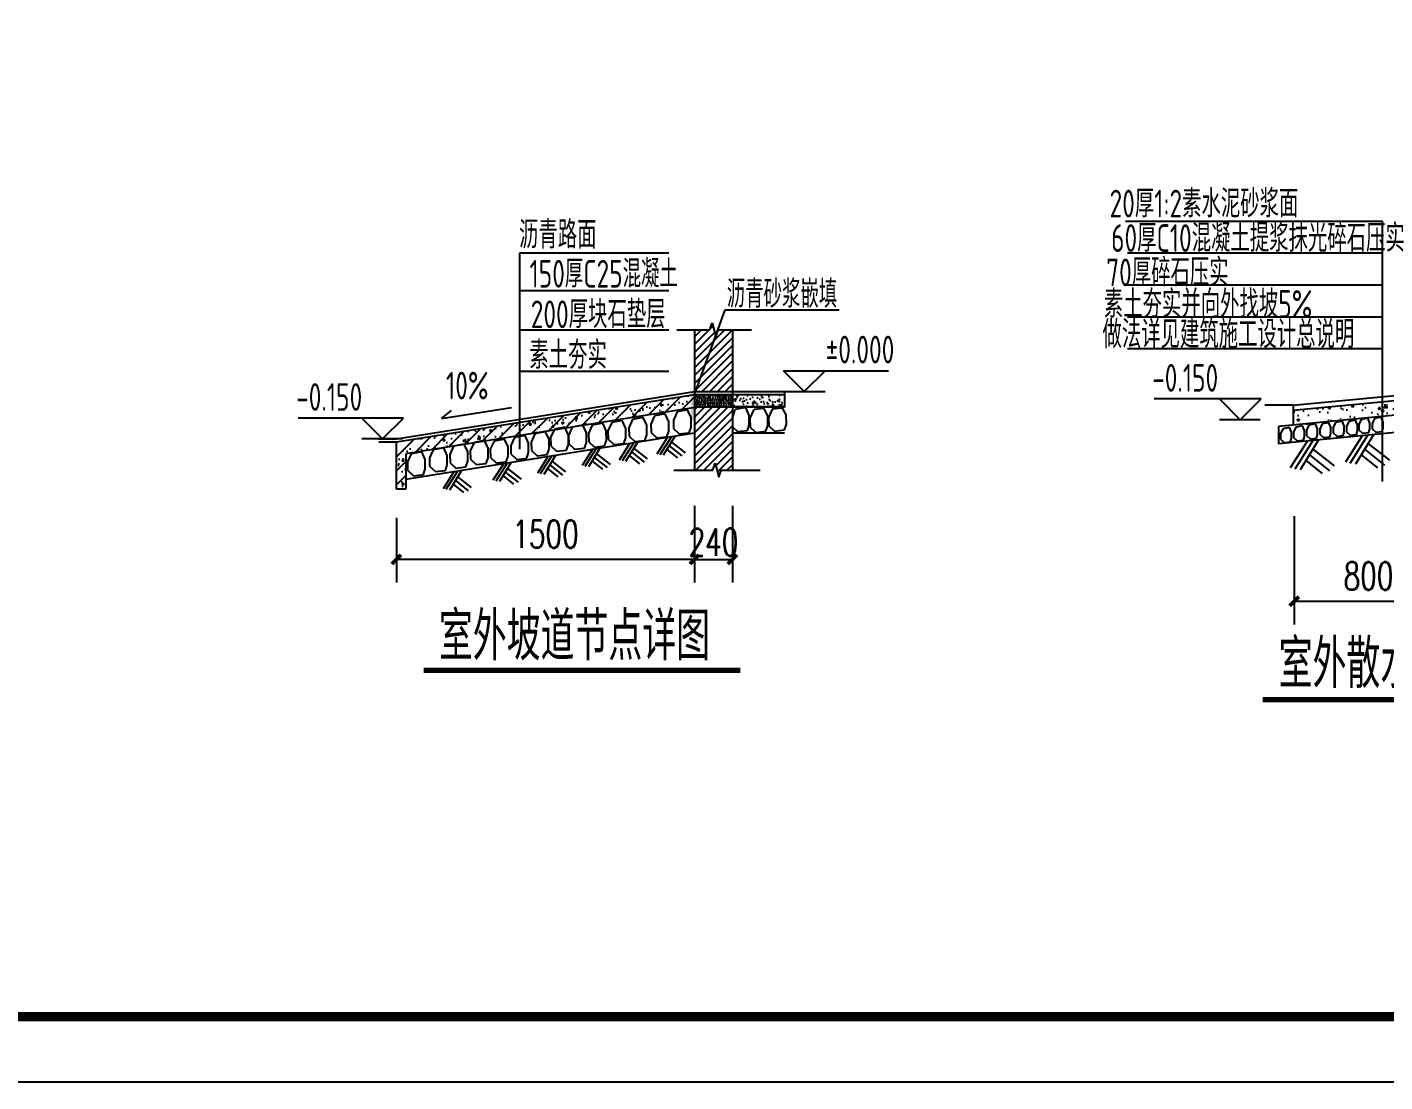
# Model space of a CAD drawing. Extents: x -89996 to 1006241, y -2176 to 440573.
# Drawn here: x 179529 to 208965, y 190896 to 213777 of the extents above; entities that cross this region are included whole.
import ezdxf
from ezdxf.enums import TextEntityAlignment as Align

# ---------------------------------------------------------------- set-up
doc = ezdxf.new("R2010")
doc.units = 0
doc.header["$LTSCALE"] = 1000
doc.header["$MEASUREMENT"] = 0
for name, color, linetype in [('AXIS', 3, 'Continuous'), ('PUB_TITLE', 4, 'Continuous'), ('TC', 252, 'Continuous'), ('TEXT', 7, 'Continuous'), ('YCX', 90, 'Continuous')]:
    doc.layers.add(name, color=color, linetype=linetype)
doc.styles.add('_TCH_DIM_T3', font='SIMPLEX', dxfattribs={"width": 0.705882, "bigfont": 'GBCBIG'})
doc.styles.add('C', font='tssdeng.shx', dxfattribs={"height": 3, "bigfont": 'tssdchn.shx'})
doc.styles.add('TSSD_Norm', font='tssdeng.shx', dxfattribs={"bigfont": 'hztxt.shx'})
doc.dimstyles.new('TCH-200-1', dxfattribs={"dimtxt": 595, "dimasz": 200, "dimexe": 500, "dimexo": 600, "dimgap": 252.5, "dimtad": 1, "dimdec": 0, "dimzin": 0, "dimdsep": 46, "dimtxsty": '_TCH_DIM_T3', "dimblk": 'ARCHTICK', "dimcen": 0.09, "dimclrd": 3, "dimclre": 3, "dimclrt": 7, "dimazin": 2, "dimtfac": 1, "dimtdec": 0, "dimtix": 1, "dimtmove": 2, "dimatfit": 3, "dimfxl": 0, "dimtolj": 1, "dimtzin": 0, "dimarcsym": 0})

# ---------------------------------------------------------------- blocks, each defined once
blk = doc.blocks.new('_ArchTick')
at = {"color": 0, "linetype": 'ByBlock', "const_width": 0.4}
blk.add_lwpolyline([(-0.5, -0.5), (0.5, 0.5)], dxfattribs=at)
blk = doc.blocks.new('*D216')
at = {"color": 3, "linetype": 'ByBlock', "lineweight": -2, "transparency": 16777216}
for p, q in [((207000, 203169), (207000, 200821)), ((210223, 203169), (210223, 200821)), ((207000, 201321), (210223, 201321))]:
    blk.add_line(p, q, dxfattribs=at)
at = {"layer": 'Defpoints', "color": 0, "linetype": 'ByBlock', "transparency": 16777216}
for p in [(207000, 203769), (210223, 203769), (210223, 201321)]:
    blk.add_point(p, dxfattribs=at)
at = {"color": 3, "linetype": 'ByBlock', "lineweight": -2, "transparency": 16777216, "xscale": 200, "yscale": 200, "zscale": 200, "rotation": 180}
blk.add_blockref('_ArchTick', (207000, 201321), dxfattribs=at)
at = {"color": 3, "linetype": 'ByBlock', "lineweight": -2, "transparency": 16777216, "xscale": 200, "yscale": 200, "zscale": 200}
blk.add_blockref('_ArchTick', (210223, 201321), dxfattribs=at)
at = {"color": 7, "linetype": 'ByBlock', "transparency": 16777216, "insert": (208611, 201871), "char_height": 595, "attachment_point": 5, "style": '_TCH_DIM_T3'}
blk.add_mtext('\\A1;800', dxfattribs=at)
blk = doc.blocks.new('*D218')
at = {"layer": 'AXIS', "color": 3, "lineweight": -2, "transparency": 16777216}
for p, q in [((193998, 203394), (193998, 201730)), ((194821, 203394), (194821, 201730)), ((193998, 202230), (194821, 202230))]:
    blk.add_line(p, q, dxfattribs=at)
at = {"layer": 'Defpoints', "color": 0, "transparency": 16777216}
for p in [(193998, 203994), (194821, 203994), (194821, 202230)]:
    blk.add_point(p, dxfattribs=at)
at = {"layer": 'AXIS', "color": 3, "lineweight": -2, "transparency": 16777216, "xscale": 200, "yscale": 200, "zscale": 200, "rotation": 180}
blk.add_blockref('_ArchTick', (193998, 202230), dxfattribs=at)
at = {"layer": 'AXIS', "color": 3, "lineweight": -2, "transparency": 16777216, "xscale": 200, "yscale": 200, "zscale": 200}
blk.add_blockref('_ArchTick', (194821, 202230), dxfattribs=at)
at = {"layer": 'AXIS', "color": 7, "transparency": 16777216, "insert": (194409, 202605), "char_height": 595, "attachment_point": 5, "style": '_TCH_DIM_T3'}
blk.add_mtext('\\A1;240', dxfattribs=at)
blk = doc.blocks.new('*D219')
at = {"layer": 'AXIS', "color": 3, "lineweight": -2, "transparency": 16777216}
for p, q in [((187537, 203129), (187537, 201730)), ((193998, 203394), (193998, 201730)), ((193998, 202230), (187537, 202230))]:
    blk.add_line(p, q, dxfattribs=at)
at = {"layer": 'Defpoints', "color": 0, "transparency": 16777216}
for p in [(193998, 203994), (187537, 203729), (187537, 202230)]:
    blk.add_point(p, dxfattribs=at)
at = {"layer": 'AXIS', "color": 3, "lineweight": -2, "transparency": 16777216, "xscale": 200, "yscale": 200, "zscale": 200, "rotation": 180}
blk.add_blockref('_ArchTick', (187537, 202230), dxfattribs=at)
at = {"layer": 'AXIS', "color": 3, "lineweight": -2, "transparency": 16777216, "xscale": 200, "yscale": 200, "zscale": 200}
blk.add_blockref('_ArchTick', (193998, 202230), dxfattribs=at)
at = {"layer": 'AXIS', "color": 7, "transparency": 16777216, "insert": (190767, 202780), "char_height": 595, "attachment_point": 5, "style": '_TCH_DIM_T3'}
blk.add_mtext('\\A1;1500', dxfattribs=at)

msp = doc.modelspace()

# ---------------------------------------------------------------- hatches: boundary and pattern name
h = msp.add_hatch()
h.set_pattern_fill('ANSI31', color=251, scale=75, style=0)
h.set_pattern_definition([(45, (-160816.6, -369848.55), (-84.189901, 84.189901), [])])
h.paths.add_polyline_path([(194820.61, 207209.68), (194510.93, 207209.68), (194462.92, 207058.79), (194380.62, 207360.56), (194332.61, 207209.68), (193997.59, 207209.68), (193997.59, 205874.45), (194820.61, 205874.45)])
at = {"linetype": 'ByBlock'}
h = msp.add_hatch(dxfattribs=at)
h.set_pattern_fill('ANSI31', color=256, scale=952.573149, style=0)
h.set_pattern_definition([(45, (662681.55, 738399.12), (-151.55346, 151.55346), [])])
h.paths.add_polyline_path([(188872.06, 204705.93), (189003.53, 204731.15), (189005.3, 204727.28), (189217.51, 204761.28), (189219.22, 204765), (189447.08, 204808.71), (189451.61, 204798.79), (190671.18, 204994.21), (190671.18, 205275.7), (187538.57, 204777.01), (187538.57, 203769.23), (187742.61, 203769.23), (187742.61, 204524.95)])
edge = h.paths.add_edge_path()
edge.add_line((190671.18, 205275.7), (190671.18, 204994.21))
edge.add_line((190671.18, 204994.21), (190953.92, 205039.52))
edge.add_line((190953.92, 205039.52), (190960.15, 205053.09))
edge.add_line((190960.15, 205053.09), (191188.01, 205096.8))
edge.add_line((191188.01, 205096.8), (191196.43, 205078.38))
edge.add_line((191196.43, 205078.38), (191516.02, 205129.59))
edge.add_line((191516.02, 205129.59), (191576.12, 205141.12))
edge.add_line((191576.12, 205141.12), (191576.93, 205139.35))
edge.add_line((191576.93, 205139.35), (193999.13, 205527.48))
edge.add_line((193999.13, 205527.48), (193997.59, 205805.87))
edge.add_line((194016.31, 205805.87), (194001.53, 205805.87))
edge.add_line((194001.53, 205805.87), (190671.18, 205275.7))
h = msp.add_hatch(dxfattribs=at)
h.set_pattern_fill('AR-CONC', color=256, scale=38.102926, style=0)
h.set_pattern_definition([(50, (662681.55, 738399.1), (491.9348, -43.03872), [51.43895, -565.82845]), (355, (662681.55, 738399.1), (-95.16297, 515.89298), [41.15116, -452.66276]), (100.4514, (662722.55, 738395.53), (396.7722, 472.85395), [43.71638, -480.8802]), (46.1842, (662681.55, 738536.3), (731.9701, -113.52166), [77.1584, -848.7427]), (96.6356, (662742.55, 738526.8), (641.0409, 668.10134), [65.5746, -721.3202]), (351.1842, (662681.55, 738536.3), (641.0404, 668.10184), [61.72674, -678.99414]), (21, (662750.14, 738502), (409.3903, -276.13724), [51.43895, -565.82845]), (326, (662750.14, 738502), (166.87847, 497.3461), [41.15116, -452.66276]), (71.4514, (662784.25, 738479), (576.26893, 221.2084), [43.71638, -480.8802]), (37.5, (662681.55, 738399.12), (8.33987, 228.316137), [0, -447.17594, 0, -459.52129, 0, -454.37739]), (7.5, (662681.55, 738399.12), (180.42694, 270.508325), [0, -261.99572, 0, -436.88815, 0, -173.1778]), (327.5, (662528.6, 738399.12), (366.12354, -15.46932), [0, -171.46317, 0, -534.96508, 0, -709.85751]), (317.5, (662460.02, 738399.12), (399.97979, 68.65727), [0, -222.90212, 0, -355.27168, 0, -504.10171])])
h.paths.add_polyline_path([(187538.57, 204777.01), (187538.57, 203769.23), (187742.61, 203769.23), (187742.61, 204524.95), (188872.06, 204705.93), (189003.53, 204731.15), (189005.3, 204727.28), (189217.51, 204761.28), (189219.22, 204765), (189447.08, 204808.71), (189451.61, 204798.79), (190671.18, 204994.21), (190671.18, 205275.7)])
edge = h.paths.add_edge_path()
edge.add_line((190671.18, 205275.7), (190671.18, 204994.21))
edge.add_line((190671.18, 204994.21), (190953.92, 205039.52))
edge.add_line((190953.92, 205039.52), (190960.15, 205053.09))
edge.add_line((190960.15, 205053.09), (191188.01, 205096.8))
edge.add_line((191188.01, 205096.8), (191196.43, 205078.38))
edge.add_line((191196.43, 205078.38), (191516.02, 205129.59))
edge.add_line((191516.02, 205129.59), (191576.12, 205141.12))
edge.add_line((191576.12, 205141.12), (191576.93, 205139.35))
edge.add_line((191576.93, 205139.35), (193997.59, 205527.23))
edge.add_line((193997.59, 205527.23), (193997.59, 205537.08))
edge.add_line((193997.59, 205537.08), (193997.59, 205805.87))
edge.add_line((194115.4, 205805.87), (193997.59, 205805.87))
edge.add_line((193997.59, 205805.87), (190671.18, 205275.7))
h = msp.add_hatch()
h.set_pattern_fill('AR-CONC', color=256, scale=38.102926)
h.set_pattern_definition([(50, (-52997.91, -45892.28), (69.4176895, -6.073258), [7.258607, -79.844681]), (355, (-52997.91, -45892.28), (-13.428548, 72.798171), [5.806886, -63.875745]), (100.451, (-52992.126, -45892.79), (55.989393, 66.724582), [6.168864, -67.857501]), (46.1842, (-52997.91, -45872.93), (103.289046, -16.019357), [10.88791, -119.767022]), (96.6356, (-52989.3, -45874.26), (90.45796, 94.276376), [9.253296, -101.78625]), (351.184, (-52997.91, -45872.93), (90.4581, 94.27621), [8.71033, -95.813618]), (21, (-52988.23, -45877.765), (57.769705, -38.966155), [7.258607, -79.844681]), (326, (-52988.23, -45877.765), (23.548381, 70.181004), [5.806886, -63.875745]), (71.4514, (-52983.42, -45881.01), (81.317927, 31.215006), [6.168864, -67.857501]), (37.5, (-52997.91, -45892.282), (1.1768482, 32.2179438), [0, -63.1014936, 0, -64.8435594, 0, -64.1176986]), (7.5, (-52997.91, -45892.282), (25.4602465, 38.1717302), [0, -36.970507, 0, -61.649772, 0, -24.4373116]), (327.5, (-53019.493, -45892.282), (51.663984, -2.182819), [0, -24.195358, 0, -75.489517, 0, -100.168782]), (317.5, (-53029.17, -45892.282), (56.441552, 9.688237), [0, -31.4539654, 0, -50.132782, 0, -71.1343525])])
h.paths.add_polyline_path([(194820.61, 205805.87), (194001.53, 205805.87), (193997.59, 205805.24), (193997.59, 205527.23), (194059.05, 205537.08), (194820.61, 205537.08)])
h = msp.add_hatch(dxfattribs=at)
h.set_pattern_fill('混凝土', color=256, scale=38.102926, style=0)
h.set_pattern_definition([(50, (-52997.9, -45892.28), (273.29712, -23.9104), [28.5772, -314.34914]), (355, (-52997.9, -45892.28), (-52.86832, 286.60721), [22.86176, -251.47931]), (100.4514, (-52975.14, -45894.28), (220.429, 262.69664), [24.28688, -267.15566]), (46.1842, (-52997.9, -45816.08), (406.65007, -63.0676), [42.8658, -471.5237]), (96.6356, (-52964.02, -45821.33), (356.13384, 371.1674), [36.4303, -400.73343]), (351.1842, (-52997.9, -45816.08), (356.13355, 371.1677), [34.29263, -377.21897]), (21, (-52959.8, -45835.13), (227.43905, -153.40958), [28.5772, -314.34914]), (326, (-52959.8, -45835.13), (92.71026, 276.30338), [22.86176, -251.47931]), (71.4514, (-52940.85, -45847.9), (320.1494, 122.89356), [24.28688, -267.15566]), (37.5, (-52997.91, -45892.28), (4.63326, 126.842299), [0, -248.43108, 0, -255.289604, 0, -252.431884]), (7.5, (-52997.91, -45892.28), (100.23719, 150.2824), [0, -145.55318, 0, -242.71564, 0, -96.20989]), (327.5, (-53082.88, -45892.28), (203.401968, -8.594066), [0, -95.257315, 0, -297.20282, 0, -394.36528]), (317.5, (-53120.98, -45892.28), (222.21099, 38.14293), [0, -123.83451, 0, -197.37316, 0, -280.05651])])
h.paths.add_polyline_path([(195949.58, 205805.87), (194820.61, 205805.87), (194820.61, 205537.08), (195949.58, 205537.08)])
h = msp.add_hatch(dxfattribs=at)
h.set_pattern_fill('AR-CONC', color=256, scale=44.651866, style=0)
h.set_pattern_definition([(50, (321786.36, 1262693.56), (576.4861, -50.436), [60.28002, -663.0802]), (355, (321786.36, 1262693.56), (-111.5191, 604.5621), [48.224, -530.46417]), (100.4514, (321834.4, 1262689.35), (464.96742, 554.12572), [51.23013, -563.53147]), (46.1842, (321786.36, 1262854.3), (857.7775, -133.0332), [90.42, -994.6203]), (96.6356, (321857.84, 1262843.2), (751.2198, 782.93126), [76.8452, -845.2971]), (351.1842, (321786.4, 1262854.3), (751.2192, 782.93184), [72.336, -795.69626]), (21, (321866.73, 1262814.1), (479.75425, -323.59833), [60.28002, -663.0802]), (326, (321866.73, 1262814.1), (195.5607, 582.82745), [48.224, -530.46417]), (71.4514, (321906.7, 1262787.15), (675.31515, 259.2286), [51.23013, -563.53147]), (37.5, (321786.36, 1262693.56), (9.773284, 267.557974), [0, -524.0343, 0, -538.50151, 0, -532.47351]), (7.5, (321786.36, 1262693.56), (211.437825, 317.00194), [0, -307.02623, 0, -511.9783, 0, -202.94273]), (327.5, (321607.13, 1262693.56), (429.051025, -18.12811), [0, -200.9334, 0, -626.9122, 0, -831.86427]), (317.5, (321526.76, 1262693.56), (468.72632, 80.45774), [0, -261.21342, 0, -416.334, 0, -590.74419])])
edge = h.paths.add_edge_path()
edge.add_line((206980.62, 205434.46), (206980.62, 205111.46))
edge.add_line((206980.62, 205142.3), (210302.72, 205463.79))
edge.add_line((210302.72, 205463.79), (210302.72, 205786.79))
edge.add_line((210302.72, 205786.79), (206980.62, 205465.29))
h = msp.add_hatch()
h.set_pattern_fill('ANSI31', color=251, scale=75, style=0)
h.set_pattern_definition([(45, (-52997.91, -45892.28), (-84.1899, 84.1899), [])])
h.paths.add_polyline_path([(194820.61, 205537.08), (194059.05, 205537.08), (193997.59, 205527.23), (193997.59, 204164.84), (194396.57, 204164.84), (194444.58, 204315.73), (194526.88, 204013.95), (194574.89, 204164.84), (194820.61, 204164.84)])
at = {"layer": 'TC'}
msp.add_hatch(color=256, dxfattribs=at).paths.add_polyline_path([(193997.59, 205874.45), (193922.74, 205874.45), (193922.74, 205799.6), (193922.74, 205242.55), (193997.59, 205236.23)])

# ---------------------------------------------------------------- linework, layer by layer
at = {"linetype": 'ByBlock'}
for p, q in [((194332.61, 207209.68, -8063.33), (194380.62, 207360.56, -8063.33)), ((194380.62, 207360.56, -8063.33), (194462.92, 207058.79, -8063.33)), ((193613.24, 207209.68, -8063.33), (194332.61, 207209.68, -8063.33)), ((193997.59, 207207.79, -8063.33), (193997.59, 205874.45, -8063.33)), ((194462.92, 207058.79, -8063.33), (194510.93, 207209.68, -8063.33)), ((194510.93, 207209.68, -8063.33), (195230.3, 207209.68, -8063.33)), ((194820.61, 207207.79, -8063.33), (194820.61, 205874.45, -8063.33)), ((187538.56, 204845.87, -8063.33), (193997.59, 205874.45, -8063.33)), ((187539.09, 204777.09, -8063.33), (194001.53, 205805.87, -8063.33)), ((193997.59, 205874.45, -8063.33), (195949.58, 205874.45, -8063.33)), ((193997.59, 205874.45, -8063.33), (193997.59, 204164.84, -8063.33)), ((194001.53, 205805.87, -8063.33), (195949.58, 205805.87, -8063.33)), ((194820.61, 205874.45, -8063.33), (194820.61, 204164.84, -8063.33)), ((206975.44, 205572.46), (210195.55, 205884.08)), ((206980.62, 205465.29), (210302.72, 205786.79)), ((187742.61, 204524.95, -8063.33), (194059.05, 205537.08, -8063.33)), ((193849.31, 205473.53, -8063.33), (193621.45, 205429.82, -8063.33)), ((193926.42, 205304.89, -8063.33), (193849.31, 205473.53, -8063.33)), ((194059.05, 205537.08, -8063.33), (195949.58, 205537.08, -8063.33)), ((194820.61, 205301.8, -8063.33), (194880.27, 205478.47, -12725.49)), ((195108.14, 205522.17, -8063.33), (194880.27, 205478.47, -8063.33)), ((195185.25, 205353.54, -8063.33), (195108.14, 205522.17, -8063.33)), ((195199.18, 205282.32, -12725.49), (195289.33, 205478.75, -12725.49)), ((195508.75, 205504.07, -8063.33), (195289.33, 205478.75, -12725.49)), ((195585.86, 205335.44, -8063.33), (195508.75, 205504.07, -8063.33)), ((195683.54, 205489, -8063.33), (195601.84, 205310.96, -8063.33)), ((195902.97, 205514.32, -3401.17), (195683.54, 205489, -8063.33)), ((195988.52, 205364.07, -8063.33), (195902.97, 205514.32, -3401.17)), ((206980.62, 205572.46), (206366.52, 205572.46)), ((206980.62, 205572.46), (206980.62, 205142.3)), ((192008.58, 205185.44, -8063.33), (191780.72, 205141.73, -8063.33)), ((192085.69, 205016.8, -8063.33), (192008.58, 205185.44, -8063.33)), ((192202.09, 205197.13, -8063.33), (192120.38, 205019.09, -8063.33)), ((192429.95, 205240.84, -8063.33), (192202.09, 205197.13, -8063.33)), ((192507.06, 205072.21, -8063.33), (192429.95, 205240.84, -8063.33)), ((192656.73, 205263.61, -8063.33), (192575.02, 205085.57, -8063.33)), ((192884.59, 205307.32, -8063.33), (192656.73, 205263.61, -8063.33)), ((192961.7, 205138.69, -8063.33), (192884.59, 205307.32, -8063.33)), ((193133.54, 205341.18, -8063.33), (193051.84, 205163.13, -8063.33)), ((193361.41, 205384.88, -8063.33), (193133.54, 205341.18, -8063.33)), ((193438.52, 205216.25, -8063.33), (193361.41, 205384.88, -8063.33)), ((193439.53, 205012.48, -8063.33), (193438.52, 205216.25, -8063.33)), ((193621.45, 205429.82, -8063.33), (193539.74, 205251.78, -8063.33)), ((193539.74, 205251.78, -8063.33), (193544.05, 205071, -8063.33)), ((193927.43, 205101.13, -8063.33), (193926.42, 205304.89, -8063.33)), ((195186.26, 205149.78, -8063.33), (195185.25, 205353.54, -8063.33)), ((195199.18, 205282.32, -8063.33), (195203.49, 205101.54, -8063.33)), ((195586.87, 205131.67, -8063.33), (195585.86, 205335.44, -8063.33)), ((195601.84, 205310.96, -8063.33), (195606.14, 205130.18, -8063.33)), ((195989.53, 205160.31, -8063.33), (195988.52, 205364.07, -8063.33)), ((210302.72, 205463.79), (206659.13, 205111.18)), ((207748.54, 205196.38), (207606.12, 205169.06)), ((207796.73, 205090.98), (207748.54, 205196.38)), ((207894.95, 205203.42), (207843.89, 205092.14)), ((208037.37, 205230.74), (207894.95, 205203.42)), ((208085.56, 205125.34), (208037.37, 205230.74)), ((208183.78, 205224.03), (208132.71, 205112.76)), ((208326.19, 205251.35), (208183.78, 205224.03)), ((208374.39, 205145.95), (208326.19, 205251.35)), ((208451.98, 205265.26), (208400.91, 205153.99)), ((208594.39, 205292.58), (208451.98, 205265.26)), ((208642.59, 205187.18), (208594.39, 205292.58)), ((208643.22, 205059.83), (208642.59, 205187.18)), ((208740.8, 205285.88), (208689.74, 205174.6)), ((208689.74, 205174.6), (208692.43, 205061.61)), ((208883.22, 205313.2), (208740.8, 205285.88)), ((208931.41, 205207.8), (208883.22, 205313.2)), ((208932.05, 205080.45), (208931.41, 205207.8)), ((187742.61, 203972.01, -8063.33), (193997.59, 204977.12, -8063.33)), ((190095.23, 204875.8, -8063.33), (190013.52, 204697.76, -8063.33)), ((190323.09, 204919.51, -8063.33), (190095.23, 204875.8, -8063.33)), ((190400.2, 204750.88, -8063.33), (190323.09, 204919.51, -8063.33)), ((190538.78, 204953.37, -8063.33), (190457.07, 204775.33, -8063.33)), ((190755.55, 204997.08, -8063.33), (190527.69, 204953.37, -8063.33)), ((190843.75, 204828.44, -8063.33), (190766.64, 204997.08, -8063.33)), ((190960.15, 205053.09, -8063.33), (190878.44, 204875.05, -8063.33)), ((191188.01, 205096.8, -8063.33), (190960.15, 205053.09, -8063.33)), ((191265.12, 204928.16, -8063.33), (191188.01, 205096.8, -8063.33)), ((191266.13, 204724.4, -8063.33), (191265.12, 204928.16, -8063.33)), ((191348.26, 205097.41, -8063.33), (191266.55, 204919.37, -8063.33)), ((191266.55, 204919.37, -8063.33), (191270.86, 204738.59, -8063.33)), ((191576.12, 205141.12, -8063.33), (191348.26, 205097.41, -8063.33)), ((191653.23, 204972.48, -8063.33), (191576.12, 205141.12, -8063.33)), ((191654.24, 204768.72, -8063.33), (191653.23, 204972.48, -8063.33)), ((191780.72, 205141.73, -8063.33), (191699.01, 204963.69, -8063.33)), ((191699.01, 204963.69, -8063.33), (191703.32, 204782.91, -8063.33)), ((192086.7, 204813.04, -8063.33), (192085.69, 205016.8, -8063.33)), ((192120.38, 205019.09, -8063.33), (192124.69, 204838.31, -8063.33)), ((192508.07, 204868.44, -8063.33), (192507.06, 205072.21, -8063.33)), ((192575.02, 205085.57, -8063.33), (192579.33, 204904.79, -8063.33)), ((192579.33, 204904.79, -8063.33), (192703.89, 204787.44, -8063.33)), ((192921.02, 204812.5, -8063.33), (192962.71, 204934.92, -8063.33)), ((192962.71, 204934.92, -8063.33), (192961.7, 205138.69, -8063.33)), ((193051.84, 205163.13, -8063.33), (193056.14, 204982.35, -8063.33)), ((193056.14, 204982.35, -8063.33), (193180.7, 204865, -8063.33)), ((193180.7, 204865, -8063.33), (193397.84, 204890.06, -8063.33)), ((193415.44, 204882.18, -8063.33), (193183.73, 204516.46, -8063.33)), ((193490.9, 204884.57, -8063.33), (193245.64, 204497.42, -8063.33)), ((193572.43, 204893.97, -8063.33), (193321.84, 204487.91, -8063.33)), ((193397.84, 204890.06, -8063.33), (193439.53, 205012.48, -8063.33)), ((193544.05, 205071, -8063.33), (193668.61, 204953.65, -8063.33)), ((193668.61, 204953.65, -8063.33), (193885.74, 204978.7, -8063.33)), ((193885.74, 204978.7, -8063.33), (193927.43, 205101.13, -8063.33)), ((194820.61, 205102.93, -8063.33), (194927.43, 205002.29, -8063.33)), ((194820.61, 204977.12, -8063.33), (195949.58, 204977.12, -8063.33)), ((194927.43, 205002.29, -8063.33), (195144.56, 205027.35, -8063.33)), ((195144.56, 205027.35, -8063.33), (195186.26, 205149.78, -8063.33)), ((195203.49, 205101.54, -8063.33), (195328.05, 204984.19, -8063.33)), ((195328.05, 204984.19, -8063.33), (195545.18, 205009.25, -8063.33)), ((195545.18, 205009.25, -8063.33), (195586.87, 205131.67, -8063.33)), ((195606.14, 205130.18, -8063.33), (195730.7, 205012.83, -8063.33)), ((195730.7, 205012.83, -8063.33), (195947.84, 205037.88, -8063.33)), ((195947.84, 205037.88, -8063.33), (195989.53, 205160.31, -8063.33)), ((206659.13, 205111.18), (206659.13, 204734.35)), ((210302.72, 205086.96), (206659.13, 204734.35)), ((206753.39, 205065.99), (206702.33, 204954.71)), ((206702.33, 204954.71), (206705.02, 204841.72)), ((206895.81, 205093.3), (206753.39, 205065.99)), ((206944, 204987.91), (206895.81, 205093.3)), ((206944.63, 204860.55), (206944, 204987.91)), ((207035.35, 205100.34), (206984.28, 204989.07)), ((206984.28, 204989.07), (206986.97, 204876.08)), ((206986.97, 204876.08), (207064.82, 204802.74)), ((207177.76, 205127.66), (207035.35, 205100.34)), ((207225.96, 205022.26), (207177.76, 205127.66)), ((207200.53, 204818.4), (207226.59, 204894.91)), ((207226.59, 204894.91), (207225.96, 205022.26)), ((207317.3, 205141.57), (207266.23, 205030.3)), ((207266.23, 205030.3), (207268.92, 204917.31)), ((207268.92, 204917.31), (207346.77, 204843.97)), ((207459.71, 205168.89), (207317.3, 205141.57)), ((207507.91, 205063.49), (207459.71, 205168.89)), ((207482.48, 204859.63), (207508.54, 204936.14)), ((207508.54, 204936.14), (207507.91, 205063.49)), ((207606.12, 205169.06), (207555.06, 205057.78)), ((207555.06, 205057.78), (207557.75, 204944.8)), ((207557.75, 204944.8), (207635.6, 204871.45)), ((207635.6, 204871.45), (207771.31, 204887.11)), ((207771.31, 204887.11), (207797.37, 204963.63)), ((207797.37, 204963.63), (207796.73, 205090.98)), ((207843.89, 205092.14), (207846.58, 204979.15)), ((207846.58, 204979.15), (207924.43, 204905.81)), ((207924.43, 204905.81), (208060.14, 204921.47)), ((208060.14, 204921.47), (208086.19, 204997.99)), ((208086.19, 204997.99), (208085.56, 205125.34)), ((208472.4, 204913.83), (208110.34, 204342.39)), ((208132.71, 205112.76), (208135.41, 204999.77)), ((208135.41, 204999.77), (208213.25, 204926.43)), ((208590.31, 204917.56), (208207.09, 204312.64)), ((208213.25, 204926.43), (208348.96, 204942.09)), ((208717.69, 204932.25), (208326.15, 204297.78)), ((208348.96, 204942.09), (208375.02, 205018.6)), ((208375.02, 205018.6), (208374.39, 205145.95)), ((208400.91, 205153.99), (208403.6, 205041)), ((208403.6, 205041), (208481.45, 204967.66)), ((208481.45, 204967.66), (208617.16, 204983.32)), ((208617.16, 204983.32), (208643.22, 205059.83)), ((208692.43, 205061.61), (208770.28, 204988.27)), ((208770.28, 204988.27), (208905.99, 205003.93)), ((208905.99, 205003.93), (208932.05, 205080.45)), ((187155.59, 204845.67, -8063.33), (187535.14, 204845.67, -8063.33)), ((187155.59, 204777.09, -8063.33), (187539.09, 204777.09, -8063.33)), ((187538.56, 204845.87, -8063.33), (187535.14, 204845.67, -8063.33)), ((187538.57, 203756.93, -8063.33), (187538.57, 204764.79, -8063.33)), ((188332.11, 204609.88, -8063.33), (188250.41, 204431.84, -8063.33)), ((188559.98, 204653.59, -8063.33), (188332.11, 204609.88, -8063.33)), ((188637.09, 204484.95, -8063.33), (188559.98, 204653.59, -8063.33)), ((188775.67, 204687.44, -8063.33), (188693.96, 204509.4, -8063.33)), ((189003.53, 204731.15, -8063.33), (188775.67, 204687.44, -8063.33)), ((189080.64, 204562.51, -8063.33), (189003.53, 204731.15, -8063.33)), ((189219.22, 204765, -8063.33), (189137.51, 204586.96, -8063.33)), ((189137.51, 204586.96, -8063.33), (189141.82, 204406.18, -8063.33)), ((189447.08, 204808.71, -8063.33), (189219.22, 204765, -8063.33)), ((189524.19, 204640.07, -8063.33), (189447.08, 204808.71, -8063.33)), ((189525.2, 204436.31, -8063.33), (189524.19, 204640.07, -8063.33)), ((189651.68, 204798.24, -8063.33), (189569.97, 204620.2, -8063.33)), ((189569.97, 204620.2, -8063.33), (189574.28, 204439.42, -8063.33)), ((189879.54, 204841.95, -8063.33), (189651.68, 204798.24, -8063.33)), ((189956.65, 204673.31, -8063.33), (189879.54, 204841.95, -8063.33)), ((189957.66, 204469.55, -8063.33), (189956.65, 204673.31, -8063.33)), ((190013.52, 204697.76, -8063.33), (190017.83, 204516.98, -8063.33)), ((190401.21, 204547.11, -8063.33), (190400.2, 204750.88, -8063.33)), ((190457.07, 204775.33, -8063.33), (190461.38, 204594.55, -8063.33)), ((190461.38, 204594.55, -8063.33), (190585.94, 204477.2, -8063.33)), ((190803.07, 204502.25, -8063.33), (190844.76, 204624.68, -8063.33)), ((190844.76, 204624.68, -8063.33), (190843.75, 204828.44, -8063.33)), ((190878.44, 204875.05, -8063.33), (190882.75, 204694.27, -8063.33)), ((190882.75, 204694.27, -8063.33), (191007.31, 204576.92, -8063.33)), ((191007.31, 204576.92, -8063.33), (191224.44, 204601.97, -8063.33)), ((191224.44, 204601.97, -8063.33), (191266.13, 204724.4, -8063.33)), ((191270.86, 204738.59, -8063.33), (191395.41, 204621.24, -8063.33)), ((191395.41, 204621.24, -8063.33), (191612.55, 204646.29, -8063.33)), ((191791.41, 204630.67, -8063.33), (191559.7, 204264.95, -8063.33)), ((191612.55, 204646.29, -8063.33), (191654.24, 204768.72, -8063.33)), ((191866.87, 204633.05, -8063.33), (191621.61, 204245.9, -8063.33)), ((191948.4, 204642.46, -8063.33), (191697.81, 204236.39, -8063.33)), ((191703.32, 204782.91, -8063.33), (191827.88, 204665.56, -8063.33)), ((191827.88, 204665.56, -8063.33), (192045.01, 204690.61, -8063.33)), ((192045.01, 204690.61, -8063.33), (192086.7, 204813.04, -8063.33)), ((192124.69, 204838.31, -8063.33), (192249.25, 204720.96, -8063.33)), ((192249.25, 204720.96, -8063.33), (192466.38, 204746.02, -8063.33)), ((192596.29, 204750.37, -8063.33), (192364.58, 204384.65, -8063.33)), ((192671.75, 204752.75, -8063.33), (192426.49, 204365.61, -8063.33)), ((192466.38, 204746.02, -8063.33), (192508.07, 204868.44, -8063.33)), ((192753.28, 204762.16, -8063.33), (192502.69, 204356.09, -8063.33)), ((192677.77, 204639.8, -8063.33), (192974.18, 204408.44, -8063.33)), ((192703.89, 204787.44, -8063.33), (192921.02, 204812.5, -8063.33)), ((193400.78, 204615.83, -8063.33), (193626.63, 204435.56, -8063.33)), ((193448.94, 204693.87, -8063.33), (193726.66, 204473.63, -8063.33)), ((193496.92, 204771.62, -8063.33), (193793.33, 204540.25, -8063.33)), ((206705.02, 204841.72), (206782.87, 204768.38)), ((206782.87, 204768.38), (206918.58, 204784.04)), ((207277.44, 204791.08), (206915.39, 204219.64)), ((206918.58, 204784.04), (206944.63, 204860.55)), ((207395.35, 204794.81), (207012.13, 204189.89)), ((207064.82, 204802.74), (207200.53, 204818.4)), ((207522.73, 204809.5), (207131.19, 204175.03)), ((207346.77, 204843.97), (207482.48, 204859.63)), ((207404.75, 204618.32), (207867.9, 204256.81)), ((208524.75, 204619.59), (208958.67, 204275.47)), ((208599.71, 204741.07), (209062.86, 204379.56)), ((187742.61, 204512.66, -8063.33), (187742.61, 203756.93, -8063.33)), ((187855.3, 204521.24, -8063.33), (187773.59, 204343.2, -8063.33)), ((187773.59, 204343.2, -8063.33), (187777.9, 204162.42, -8063.33)), ((188083.16, 204564.94, -8063.33), (187855.3, 204521.24, -8063.33)), ((188160.27, 204396.31, -8063.33), (188083.16, 204564.94, -8063.33)), ((188161.29, 204192.55, -8063.33), (188160.27, 204396.31, -8063.33)), ((188250.41, 204431.84, -8063.33), (188254.72, 204251.06, -8063.33)), ((188638.1, 204281.19, -8063.33), (188637.09, 204484.95, -8063.33)), ((188693.96, 204509.4, -8063.33), (188698.27, 204328.62, -8063.33)), ((188698.27, 204328.62, -8063.33), (188822.83, 204211.27, -8063.33)), ((189039.96, 204236.32, -8063.33), (189081.65, 204358.75, -8063.33)), ((189081.65, 204358.75, -8063.33), (189080.64, 204562.51, -8063.33)), ((189141.82, 204406.18, -8063.33), (189266.38, 204288.83, -8063.33)), ((189266.38, 204288.83, -8063.33), (189483.51, 204313.88, -8063.33)), ((189483.51, 204313.88, -8063.33), (189525.2, 204436.31, -8063.33)), ((189574.28, 204439.42, -8063.33), (189698.84, 204322.07, -8063.33)), ((189860.71, 204312.24, -8063.33), (189628.99, 203946.52, -8063.33)), ((189936.17, 204314.62, -8063.33), (189690.91, 203927.48, -8063.33)), ((189698.84, 204322.07, -8063.33), (189915.97, 204347.12, -8063.33)), ((190017.69, 204324.03, -8063.33), (189767.11, 203917.96, -8063.33)), ((189915.97, 204347.12, -8063.33), (189957.66, 204469.55, -8063.33)), ((190017.83, 204516.98, -8063.33), (190142.39, 204399.63, -8063.33)), ((190142.39, 204399.63, -8063.33), (190359.52, 204424.69, -8063.33)), ((190359.52, 204424.69, -8063.33), (190401.21, 204547.11, -8063.33)), ((190585.94, 204477.2, -8063.33), (190803.07, 204502.25, -8063.33)), ((190824.62, 204469.43, -8063.33), (190592.91, 204103.71, -8063.33)), ((190900.08, 204471.82, -8063.33), (190654.82, 204084.67, -8063.33)), ((190981.61, 204481.22, -8063.33), (190731.02, 204075.16, -8063.33)), ((190906.1, 204358.87, -8063.33), (191202.51, 204127.5, -8063.33)), ((191776.75, 204364.31, -8063.33), (192002.6, 204184.04, -8063.33)), ((191824.91, 204442.36, -8063.33), (192102.63, 204222.11, -8063.33)), ((191872.89, 204520.1, -8063.33), (192169.3, 204288.74, -8063.33)), ((192581.63, 204484.01, -8063.33), (192807.48, 204303.74, -8063.33)), ((192629.79, 204562.06, -8063.33), (192907.51, 204341.82, -8063.33)), ((194396.57, 204164.84, -8063.33), (194444.58, 204315.73, -8063.33)), ((194444.58, 204315.73, -8063.33), (194526.88, 204013.95, -8063.33)), ((207254.53, 204374.9), (207607.43, 204093.22)), ((207329.79, 204496.84), (207763.71, 204152.72)), ((208449.49, 204497.65), (208802.39, 204215.98)), ((187777.9, 204162.42, -8063.33), (187902.46, 204045.06, -8063.33)), ((187902.46, 204045.06, -8063.33), (188119.59, 204070.12, -8063.33)), ((188119.59, 204070.12, -8063.33), (188161.29, 204192.55, -8063.33)), ((188254.72, 204251.06, -8063.33), (188379.27, 204133.71, -8063.33)), ((188379.27, 204133.71, -8063.33), (188596.41, 204158.76, -8063.33)), ((188778.98, 204129.09, -8063.33), (188547.26, 203763.36, -8063.33)), ((188596.41, 204158.76, -8063.33), (188638.1, 204281.19, -8063.33)), ((188854.44, 204131.47, -8063.33), (188609.18, 203744.32, -8063.33)), ((188935.96, 204140.88, -8063.33), (188685.38, 203734.81, -8063.33)), ((188822.83, 204211.27, -8063.33), (189039.96, 204236.32, -8063.33)), ((188860.46, 204018.52, -8063.33), (189156.87, 203787.15, -8063.33)), ((189846.05, 204045.88, -8063.33), (190071.9, 203865.61, -8063.33)), ((189896.09, 204123.93, -8063.33), (190173.8, 203903.69, -8063.33)), ((189944.06, 204201.67, -8063.33), (190240.48, 203970.31, -8063.33)), ((190809.96, 204203.08, -8063.33), (191035.81, 204022.81, -8063.33)), ((190858.12, 204281.12, -8063.33), (191135.84, 204060.88, -8063.33)), ((193548.75, 204164.84, -8063.33), (194396.57, 204164.84, -8063.33)), ((194526.88, 204013.95, -8063.33), (194574.89, 204164.84, -8063.33)), ((194574.89, 204164.84, -8063.33), (195422.71, 204164.84, -8063.33)), ((187536.86, 203758.65, -8063.33), (187538.57, 203756.93, -8063.33)), ((187740.9, 203756.93, -12725.49), (187536.86, 203756.93, -12725.49)), ((188764.32, 203862.73, -8063.33), (188990.17, 203682.46, -8063.33)), ((188812.48, 203940.77, -8063.33), (189090.19, 203720.53, -8063.33))]:
    msp.add_line(p, q, dxfattribs=at)
for p, q in [((195949.58, 205874.45, -7815.92), (195949.58, 205537.08, -8063.33)), ((188514.62, 205287.39, -35022.7), (190032.34, 205527.7, -8063.33)), ((188514.62, 205287.39, -35022.7), (188726.46, 205462.48, -35022.7))]:
    msp.add_line(p, q)
at = {"const_width": 20, "elevation": -8063.33}
msp.add_lwpolyline([(193997.83, 205805.28), (194820.61, 205805.28), (194820.61, 205537.08), (193997.83, 205537.08)], close=True, dxfattribs=at)
at = {"elevation": -8063.33}
msp.add_lwpolyline([(194820.61, 205805.87), (195949.58, 205805.87), (195949.58, 205537.08), (194820.61, 205537.08)], close=True, dxfattribs=at)
at = {"color": 3, "const_width": 117.6}
for points in [[(188129.14, 199823.61), (194990.3, 199823.61)], [(206313.76, 199185.19), (213174.91, 199185.19)]]:
    msp.add_lwpolyline(points, dxfattribs=at)
at = {"linetype": 'ByBlock'}
msp.add_point((187155.59, 204845.68, -8063.33), dxfattribs=at)
at = {"layer": 'AXIS'}
for p, q in [((203340.47, 209568.84), (208916.66, 209568.84)), ((208916.66, 203920.08), (208916.66, 209568.84)), ((190210.58, 204623.45, -8063.33), (190210.58, 208883.23, -8063.33)), ((190210.58, 208883.23, -8063.33), (193437.95, 208883.23, -8063.33)), ((203388.24, 208877.61), (208916.66, 208877.61)), ((203388.24, 208186.37), (208916.66, 208186.37)), ((190210.58, 208062.64, -8063.33), (193437.95, 208062.64, -8063.33)), ((203388.24, 207495.14), (208916.66, 207495.14)), ((190210.58, 207211.38, -8063.33), (193437.95, 207211.38, -8063.33)), ((203388.24, 206803.91), (208916.66, 206803.91)), ((190210.58, 206315.21, -8063.33), (193437.95, 206315.21, -8063.33)), ((195927.83, 206324.45, -7815.92), (198206.33, 206324.45, -7815.92)), ((196377.83, 205874.45, -7815.92), (195927.83, 206324.45, -7815.92)), ((196377.83, 205874.45, -7815.92), (196827.83, 206324.45, -7815.92)), ((195949.58, 205874.45, -7815.92), (196827.83, 205874.45, -7815.92)), ((206281.21, 205710.83), (203965.21, 205710.83)), ((205831.21, 205260.83), (205381.21, 205710.83)), ((205831.21, 205260.83), (206281.21, 205710.83)), ((187685.12, 205295.67, -7815.92), (185406.62, 205295.67, -7815.92)), ((187235.12, 204845.67, -7815.92), (186785.12, 205295.67, -7815.92)), ((187235.12, 204845.67, -7815.92), (187685.12, 205295.67, -7815.92)), ((206259.46, 205260.83), (205381.21, 205260.83)), ((187663.36, 204845.67, -7815.92), (186785.12, 204845.67, -7815.92))]:
    msp.add_line(p, q, dxfattribs=at)
at = {"layer": 'PUB_TITLE'}
msp.add_lwpolyline([(90043.05, 190896.12), (238643.05, 190896.12), (238643.05, 274896.12), (90043.05, 274896.12)], close=True, dxfattribs=at)
at = {"layer": 'PUB_TITLE', "const_width": 200}
msp.add_lwpolyline([(93578.4, 192310.26), (93578.4, 273481.97), (237228.91, 273481.97), (237228.91, 192310.26)], close=True, dxfattribs=at)
at = {"layer": 'YCX'}
for p, q in [((193997.59, 205804.61, -8063.33), (194661.68, 207645.21, -8063.33)), ((194661.68, 207645.21, -8063.33), (197133.9, 207645.21, -8063.33))]:
    msp.add_line(p, q, dxfattribs=at)

# ---------------------------------------------------------------- texts
at = {"layer": 'TEXT', "width": 0.7}
for s, height, style, p in [('20厚1:2素水泥砂浆面 ', 600, 'TSSD_Norm', (205170.68, 209981.4)), ('60厚C10混凝土提浆抹光碎石压实', 600, 'TSSD_Norm', (206214.2, 209233.67)), ('150厚C25混凝土', 600, 'C', (192028.72, 208456.49, -8063.33)), ('70厚碎石压实', 600, 'TSSD_Norm', (204251.15, 208489.36)), ('素土夯实并向外找坡5%', 600, 'TSSD_Norm', (205133.94, 207802.47)), ('200厚块石垫层', 600, 'TSSD_Norm', (191909.17, 207575.82, -8063.33)), ('做法详见建筑施工设计总说明', 600, 'TSSD_Norm', (205573.22, 207142.87)), ('素土夯实', 600, 'TSSD_Norm', (191258.4, 206695.14, -8063.33)), ('10%%%', 600, 'TSSD_Norm', (189070.83, 206000.65, -8063.33)), ('室外坡道节点详图', 1050, 'TSSD_Norm', (191395.8, 200624.96, 7815.92)), ('室外散水节点详图', 1050, 'TSSD_Norm', (209603.13, 200025.53))]:
    msp.add_text(s, height=height, dxfattribs=dict(at, style=style)).set_placement(p, align=Align.MIDDLE)
for s, style, p in [('沥青路面', 'TSSD_Norm', (190194.03, 208974.65, -8063.33)), ('沥青砂浆嵌填', 'C', (194697.63, 207688.87, -8063.33)), ('%%P0.000', 'TSSD_Norm', (196841.87, 206481.95, -7815.92)), ('-0.150', 'TSSD_Norm', (203920.21, 205868.33)), ('-0.150', 'TSSD_Norm', (185361.62, 205453.17, -7815.92))]:
    msp.add_text(s, height=600, dxfattribs=dict(at, style=style)).set_placement(p)

# ---------------------------------------------------------------- dimensions: what is measured, and where the dimension line sits
at = {"linetype": 'ByBlock'}
dim = msp.add_linear_dim(base=(210223.08, 201321.35), p1=(206999.85, 203768.59), p2=(210223.08, 203768.59), text='800', dimstyle='TCH-200-1', dxfattribs=at)
dim.commit()
dim.dimension.update_dxf_attribs({"geometry": '*D216', "text_midpoint": (208611.46, 201871.35)})
at = {"layer": 'AXIS'}
dim = msp.add_linear_dim(base=(187536.86, 202229.73, -27454.2), p1=(193997.59, 203994.37, -27454.2), p2=(187536.86, 203729.23, -27454.2), text='1500', dimstyle='TCH-200-1', dxfattribs=at)
dim.commit()
dim.dimension.update_dxf_attribs({"geometry": '*D219', "text_midpoint": (190767.23, 202779.73, -27454.2)})
dim = msp.add_linear_dim(base=(194820.61, 202229.73, -27454.2), p1=(193997.59, 203994.37, -27454.2), p2=(194820.61, 203994.37, -27454.2), text='240', dimstyle='TCH-200-1', dxfattribs=at)
dim.commit()
dim.dimension.update_dxf_attribs({"geometry": '*D218', "text_midpoint": (194409.1, 202604.73, -27454.2), "dimtype": 128})

doc.saveas('drawing.dxf')
